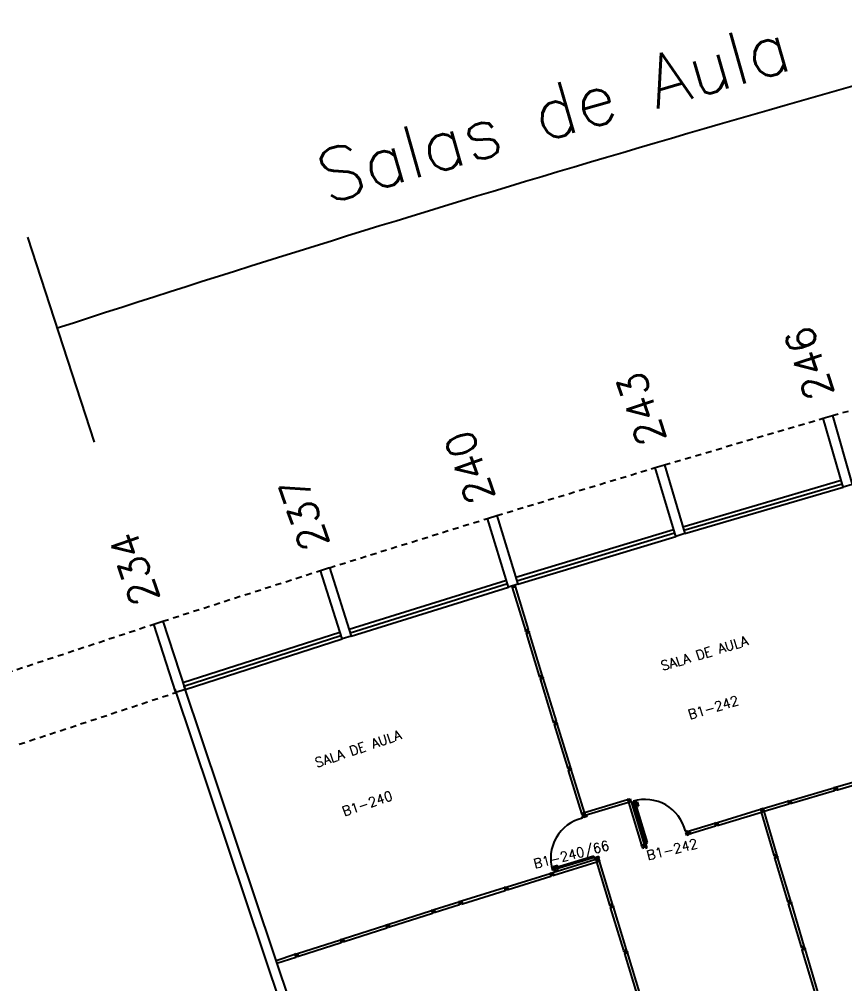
# Model space of a CAD drawing. Header units: millimetres. Extents: x 2757 to 3055, y 1102 to 1216.
# Drawn here: x 2774.92 to 2792.18, y 1178.15 to 1198.3 of the extents above; entities that cross this region are included whole.
import ezdxf

# ---------------------------------------------------------------- set-up
doc = ezdxf.new("R2010")
doc.units = ezdxf.units.MM
doc.linetypes.add('HIDDEN2', pattern=[0.1875, 0.125, -0.0625])
for name, color, linetype in [('ALV', 2, 'Continuous'), ('DIV', 2, 'Continuous'), ('ESQ', 1, 'Continuous'), ('ESTR', 3, 'Continuous'), ('NOPILAR1', 2, 'Continuous'), ('PROJ', 1, 'HIDDEN2'), ('TEXTO', 2, 'Continuous'), ('TEXTO-ENDEREÇO', 2, 'Continuous'), ('USO1', 2, 'Continuous')]:
    doc.layers.add(name, color=color, linetype=linetype)
doc.styles.add('1', font='romans.shx')
doc.styles.add('NOPILAR', font='simplex.shx', dxfattribs={"height": 0.6})
doc.styles.add('UNB-100', font='simplex.shx', dxfattribs={"height": 0.2})
doc.styles.add('UNB-100-1', font='simplex.shx', dxfattribs={"height": 0.2})

# ---------------------------------------------------------------- blocks, each defined once
blk = doc.blocks.new('PILAR-SLC')
blk.add_lwpolyline([(0.2, 0), (0.2, -1.5), (0, -1.5), (0, 0)], close=True)
blk = doc.blocks.new('DIVMT-SLC')
for p, q in [((-0.03, 0.03), (-0.03, 0.006)), ((-0.008, 0.03), (-0.03, 0.03)), ((-0.0185, 0.006), (-0.03, 0.006)), ((-0.0185, -0.006), (-0.0185, 0.006)), ((-0.008, 0.03), (-0.008, 0.02)), ((-0.008, 0.02), (0.008, 0.02)), ((-0.0051, 0), (0.0051, 0)), ((0.0051, 0), (-0.0051, 0)), ((-0.0051, 0), (0.0051, 0)), ((0, -0.0051), (0, 0.0051)), ((0, 0.0051), (0, -0.0051)), ((0.008, 0.03), (0.008, 0.02)), ((0.008, 0.03), (0.03, 0.03)), ((0.0205, 0.006), (0.03, 0.006)), ((0.0205, -0.006), (0.0205, 0.006)), ((0.0205, 0.006), (0.0205, -0.006)), ((0.0205, 0.006), (0.03, 0.006)), ((0.97, 0.03), (0.03, 0.03)), ((0.03, 0.006), (0.03, 0.03)), ((0.03, -0.03), (0.03, 0.03)), ((0.03, -0.005), (0.03, 0.005)), ((0.97, -0.03), (0.97, 0.03)), ((0.97, 0.03), (0.97, 0.009)), ((0.97, 0.009), (0.97, 0.027)), ((0.9795, 0.006), (0.97, 0.006)), ((0.97, -0.005), (0.97, 0.005)), ((0.9795, 0.006), (0.9795, -0.006)), ((1.0051, 0), (0.9949, 0)), ((1, 0.0051), (1, -0.0051)), ((-0.0185, -0.006), (-0.03, -0.006)), ((-0.03, -0.03), (-0.03, -0.006)), ((-0.008, -0.03), (-0.03, -0.03)), ((-0.008, -0.03), (-0.008, -0.02)), ((-0.008, -0.02), (0.008, -0.02)), ((0.008, -0.03), (0.008, -0.02)), ((0.008, -0.03), (0.03, -0.03)), ((0.0205, -0.006), (0.03, -0.006)), ((0.0205, -0.006), (0.03, -0.006)), ((0.03, -0.006), (0.03, -0.03)), ((0.97, -0.03), (0.03, -0.03)), ((0.9795, -0.006), (0.97, -0.006)), ((0.97, -0.009), (0.97, -0.027))]:
    blk.add_line(p, q)
blk = doc.blocks.new('DIV-SLC')
for p, q in [((-0.0051, 0), (0.0051, 0)), ((0, -0.0051), (0, 0.0051)), ((0.0205, 0.006), (0.03, 0.006)), ((0.0205, -0.006), (0.0205, 0.006)), ((0.03, 0.03), (0.97, 0.03)), ((0.03, 0.03), (0.03, -0.03)), ((0.03, 0.009), (0.03, 0.027)), ((0.03, 0.005), (0.03, -0.005)), ((0.97, 0.03), (0.97, -0.03)), ((0.9795, 0.006), (0.97, 0.006)), ((0.97, 0.005), (0.97, -0.005)), ((0.9795, -0.006), (0.9795, 0.006)), ((1.0051, 0), (0.9949, 0)), ((0.9949, 0), (1.0051, 0)), ((1, -0.0051), (1, 0.0051)), ((0.0205, -0.006), (0.03, -0.006)), ((0.03, -0.03), (0.03, -0.009)), ((0.03, -0.009), (0.03, -0.027)), ((0.03, -0.03), (0.97, -0.03)), ((0.9795, -0.006), (0.97, -0.006))]:
    blk.add_line(p, q)
blk = doc.blocks.new('MTINI-SLC')
for p, q in [((-0.03, 0.008), (-0.03, 0.03)), ((0.03, 0.03), (-0.03, 0.03)), ((-0.03, 0.008), (-0.02, 0.008)), ((-0.009, 0.03), (-0.027, 0.03)), ((-0.02, 0.008), (-0.02, 0)), ((-0.001, 0), (-0.02, 0)), ((-0.006, 0.02), (-0.006, 0.03)), ((-0.006, 0.023), (-0.006, 0.027)), ((-0.006, 0.02), (0.006, 0.02)), ((0.005, 0.03), (-0.005, 0.03)), ((0.005, 0), (-0.005, 0)), ((0.004, 0.02), (-0.004, 0.02)), ((0.02, 0), (-0.001, 0)), ((0, -0.005), (0, 0.005)), ((0.006, 0.02), (0.006, 0.03)), ((0.006, 0.023), (0.006, 0.027)), ((0.009, 0.03), (0.027, 0.03)), ((0.03, 0.008), (0.02, 0.008)), ((0.02, 0), (0.02, 0.008)), ((0.03, 0.008), (0.03, 0.03))]:
    blk.add_line(p, q)
blk = doc.blocks.new('PDV2E-SLC')
at = {"layer": 'DIV', "color": 1}
for p, q in [((0.023, 0.925), (0.063, 0.925)), ((0.023, 0.925), (0.023, 0.835)), ((0.033, 0.835), (0.023, 0.835)), ((0.033, 0.915), (0.063, 0.915)), ((0.033, 0.915), (0.033, 0.835)), ((0.138, 0.925), (0.097, 0.925)), ((0.128, 0.915), (0.097, 0.915)), ((0.128, 0.915), (0.128, 0.835)), ((0.128, 0.835), (0.137, 0.835)), ((0.138, 0.925), (0.138, 0.835))]:
    blk.add_line(p, q, dxfattribs=at)
at = {"layer": 'DIV'}
for p, q in [((0.065, 0.05), (0.065, 0.965)), ((0.095, 0.965), (0.065, 0.965)), ((0.095, 0.05), (0.095, 0.965)), ((0.049, 0.05), (0.029, 0.05)), ((0.029, 0.05), (0.029, 0.035)), ((0.029, 0.035), (0.029, -0.035)), ((0.049, 0.02), (0.049, 0.05)), ((0.049, 0.02), (0.059, 0.02)), ((0.059, -0.05), (0.059, 0.02)), ((0.065, 0.05), (0.095, 0.05)), ((0.928, -0.05), (0.928, 0.02)), ((0.938, 0.02), (0.928, 0.02)), ((0.938, 0.05), (0.958, 0.05)), ((0.938, 0.02), (0.938, 0.05)), ((0.958, 0.05), (0.958, 0.035)), ((0.958, 0.035), (0.958, -0.035)), ((0.029, -0.035), (0.029, -0.05)), ((0.029, -0.05), (0.059, -0.05)), ((0.958, -0.05), (0.928, -0.05)), ((0.958, -0.035), (0.958, -0.05))]:
    blk.add_line(p, q, dxfattribs=at)
at = {"layer": 'DIV', "color": 1}
blk.add_arc((0.062, 0.1), 0.865, 356.6786, 90, dxfattribs=at)
blk = doc.blocks.new('MTT-SLC')
for p, q in [((-0.008, 0.03), (-0.03, 0.03)), ((-0.03, 0.03), (-0.03, 0.006)), ((-0.0185, 0.006), (-0.03, 0.006)), ((-0.0185, -0.006), (-0.0185, 0.006)), ((-0.008, 0.03), (-0.008, 0.02)), ((-0.008, 0.02), (0.008, 0.02)), ((-0.0051, 0), (0.0051, 0)), ((0, -0.0051), (0, 0.0051)), ((0.008, 0.03), (0.03, 0.03)), ((0.008, 0.03), (0.008, 0.02)), ((0.0205, -0.006), (0.0205, 0.006)), ((0.0205, 0.006), (0.03, 0.006)), ((0.03, 0.006), (0.03, 0.03)), ((-0.03, -0.03), (-0.03, -0.006)), ((-0.0185, -0.006), (-0.03, -0.006)), ((-0.008, -0.03), (-0.03, -0.03)), ((-0.008, -0.02), (0.008, -0.02)), ((-0.008, -0.03), (-0.008, -0.02)), ((0.008, -0.03), (0.008, -0.02)), ((0.008, -0.03), (0.03, -0.03)), ((0.0205, -0.006), (0.03, -0.006)), ((0.03, -0.006), (0.03, -0.03))]:
    blk.add_line(p, q)

msp = doc.modelspace()

# ---------------------------------------------------------------- linework, layer by layer
at = {"layer": 'ALV'}
for p, q in [((2778.174, 1184.308), (2781.422, 1174.638)), ((2778.364, 1184.371), (2781.612, 1174.702))]:
    msp.add_line(p, q, dxfattribs=at)
at = {"layer": 'DIV'}
for p, q in [((2787.659, 1182.005), (2787.638, 1181.999)), ((2787.645, 1181.976), (2787.638, 1181.999)), ((2787.638, 1181.999), (2787.656, 1181.941)), ((2787.654, 1181.978), (2787.645, 1181.976)), ((2787.654, 1181.978), (2787.645, 1181.976)), ((2787.645, 1181.975), (2787.648, 1181.965)), ((2787.658, 1181.967), (2787.649, 1181.964)), ((2787.658, 1181.967), (2787.649, 1181.964)), ((2787.649, 1181.964), (2787.656, 1181.941)), ((2787.654, 1181.978), (2787.658, 1181.967)), ((2787.658, 1181.967), (2787.654, 1181.978)), ((2787.677, 1181.947), (2787.656, 1181.941)), ((2787.659, 1182.005), (2787.662, 1181.995)), ((2787.678, 1182), (2787.662, 1181.995)), ((2787.68, 1181.98), (2787.671, 1181.977)), ((2787.671, 1181.977), (2787.68, 1181.98)), ((2787.68, 1181.98), (2787.671, 1181.977)), ((2787.674, 1181.983), (2787.677, 1181.974)), ((2787.677, 1181.974), (2787.674, 1181.983)), ((2787.689, 1181.962), (2787.674, 1181.957)), ((2787.677, 1181.947), (2787.674, 1181.957)), ((2787.675, 1182.01), (2787.696, 1182.016)), ((2787.675, 1182.01), (2787.678, 1182)), ((2787.692, 1181.952), (2787.689, 1181.962)), ((2787.692, 1181.99), (2787.703, 1181.993)), ((2787.692, 1181.99), (2787.695, 1181.978)), ((2787.692, 1181.952), (2787.713, 1181.958)), ((2787.695, 1181.978), (2787.706, 1181.981)), ((2787.696, 1182.016), (2787.703, 1181.993)), ((2787.713, 1181.958), (2787.706, 1181.981)), ((2790.476, 1181.813), (2790.991, 1181.965)), ((2790.493, 1181.755), (2791.008, 1181.907)), ((2791.012, 1181.971), (2790.991, 1181.965)), ((2790.991, 1181.965), (2791.008, 1181.907)), ((2790.998, 1181.942), (2790.991, 1181.965)), ((2791.007, 1181.944), (2790.998, 1181.942)), ((2791.007, 1181.944), (2790.998, 1181.942)), ((2790.998, 1181.941), (2791.001, 1181.931)), ((2791.01, 1181.933), (2791.001, 1181.93)), ((2791.01, 1181.933), (2791.001, 1181.93)), ((2791.001, 1181.93), (2791.008, 1181.907)), ((2791.01, 1181.933), (2791.007, 1181.944)), ((2791.007, 1181.944), (2791.01, 1181.933)), ((2791.029, 1181.913), (2791.008, 1181.907)), ((2791.012, 1181.971), (2791.015, 1181.961)), ((2791.03, 1181.966), (2791.015, 1181.961)), ((2791.033, 1181.946), (2791.024, 1181.943)), ((2791.024, 1181.943), (2791.033, 1181.946)), ((2791.033, 1181.946), (2791.024, 1181.943)), ((2791.042, 1181.927), (2791.026, 1181.923)), ((2791.029, 1181.913), (2791.026, 1181.923)), ((2791.03, 1181.939), (2791.027, 1181.949)), ((2791.027, 1181.949), (2791.03, 1181.939)), ((2791.028, 1181.975), (2791.049, 1181.982)), ((2791.028, 1181.975), (2791.03, 1181.966)), ((2791.045, 1181.918), (2791.042, 1181.927)), ((2791.044, 1181.955), (2791.056, 1181.959)), ((2791.044, 1181.955), (2791.048, 1181.944)), ((2791.045, 1181.918), (2791.066, 1181.924)), ((2791.048, 1181.944), (2791.059, 1181.947)), ((2791.049, 1181.982), (2791.056, 1181.959)), ((2791.066, 1181.924), (2791.059, 1181.947)), ((2790.451, 1181.774), (2790.461, 1181.777)), ((2790.457, 1181.771), (2790.454, 1181.78)), ((2790.474, 1181.787), (2790.483, 1181.79)), ((2790.477, 1181.775), (2790.474, 1181.787)), ((2790.476, 1181.813), (2790.493, 1181.755)), ((2790.482, 1181.793), (2790.477, 1181.81)), ((2790.477, 1181.775), (2790.486, 1181.778)), ((2790.483, 1181.789), (2790.486, 1181.779)), ((2790.487, 1181.775), (2790.492, 1181.758)), ((2790.493, 1181.755), (2790.487, 1181.775)), ((2788.885, 1181.33), (2789.461, 1181.505)), ((2788.903, 1181.273), (2789.479, 1181.448)), ((2789.482, 1181.511), (2789.461, 1181.505)), ((2789.483, 1181.511), (2789.461, 1181.505)), ((2789.461, 1181.505), (2789.479, 1181.448)), ((2789.468, 1181.482), (2789.461, 1181.505)), ((2789.461, 1181.505), (2789.479, 1181.448)), ((2789.468, 1181.482), (2789.461, 1181.505)), ((2789.477, 1181.485), (2789.468, 1181.482)), ((2789.477, 1181.485), (2789.468, 1181.482)), ((2789.477, 1181.485), (2789.468, 1181.482)), ((2789.477, 1181.485), (2789.468, 1181.482)), ((2789.469, 1181.481), (2789.472, 1181.472)), ((2789.469, 1181.481), (2789.472, 1181.472)), ((2789.481, 1181.473), (2789.472, 1181.471)), ((2789.481, 1181.473), (2789.472, 1181.471)), ((2789.481, 1181.473), (2789.472, 1181.471)), ((2789.481, 1181.473), (2789.472, 1181.471)), ((2789.472, 1181.471), (2789.479, 1181.448)), ((2789.472, 1181.471), (2789.479, 1181.448)), ((2789.481, 1181.473), (2789.477, 1181.485)), ((2789.477, 1181.485), (2789.481, 1181.473)), ((2789.481, 1181.473), (2789.477, 1181.485)), ((2789.477, 1181.485), (2789.481, 1181.473)), ((2789.5, 1181.454), (2789.479, 1181.448)), ((2789.5, 1181.454), (2789.479, 1181.448)), ((2789.482, 1181.511), (2789.485, 1181.502)), ((2789.483, 1181.511), (2789.485, 1181.502)), ((2789.501, 1181.507), (2789.485, 1181.502)), ((2789.501, 1181.507), (2789.485, 1181.502)), ((2789.504, 1181.487), (2789.494, 1181.484)), ((2789.494, 1181.484), (2789.504, 1181.487)), ((2789.504, 1181.487), (2789.494, 1181.484)), ((2789.504, 1181.487), (2789.494, 1181.484)), ((2789.494, 1181.484), (2789.504, 1181.487)), ((2789.504, 1181.487), (2789.494, 1181.484)), ((2789.5, 1181.48), (2789.497, 1181.49)), ((2789.497, 1181.49), (2789.5, 1181.48)), ((2789.5, 1181.48), (2789.497, 1181.49)), ((2789.497, 1181.49), (2789.5, 1181.48)), ((2789.512, 1181.468), (2789.497, 1181.464)), ((2789.512, 1181.468), (2789.497, 1181.464)), ((2789.5, 1181.454), (2789.497, 1181.464)), ((2789.5, 1181.454), (2789.497, 1181.464)), ((2789.498, 1181.516), (2789.519, 1181.522)), ((2789.498, 1181.516), (2789.519, 1181.522)), ((2789.498, 1181.516), (2789.501, 1181.507)), ((2789.498, 1181.516), (2789.501, 1181.507)), ((2789.515, 1181.459), (2789.512, 1181.468)), ((2789.515, 1181.459), (2789.512, 1181.468)), ((2789.515, 1181.496), (2789.526, 1181.5)), ((2789.515, 1181.496), (2789.526, 1181.499)), ((2789.515, 1181.496), (2789.518, 1181.485)), ((2789.515, 1181.496), (2789.518, 1181.485)), ((2789.515, 1181.459), (2789.536, 1181.465)), ((2789.515, 1181.459), (2789.536, 1181.465)), ((2789.518, 1181.485), (2789.529, 1181.488)), ((2789.518, 1181.485), (2789.529, 1181.488)), ((2789.519, 1181.522), (2789.526, 1181.5)), ((2789.519, 1181.522), (2789.526, 1181.499)), ((2789.536, 1181.465), (2789.529, 1181.488)), ((2789.536, 1181.465), (2789.529, 1181.488)), ((2788.906, 1181.337), (2788.885, 1181.33)), ((2788.892, 1181.307), (2788.885, 1181.33)), ((2788.885, 1181.33), (2788.902, 1181.273)), ((2788.901, 1181.31), (2788.892, 1181.307)), ((2788.901, 1181.31), (2788.892, 1181.307)), ((2788.892, 1181.306), (2788.895, 1181.297)), ((2788.905, 1181.299), (2788.896, 1181.296)), ((2788.905, 1181.299), (2788.896, 1181.296)), ((2788.896, 1181.296), (2788.903, 1181.273)), ((2788.901, 1181.31), (2788.905, 1181.299)), ((2788.905, 1181.299), (2788.901, 1181.31)), ((2788.924, 1181.279), (2788.902, 1181.273)), ((2788.906, 1181.337), (2788.909, 1181.327)), ((2788.924, 1181.332), (2788.909, 1181.327)), ((2788.927, 1181.312), (2788.918, 1181.309)), ((2788.918, 1181.309), (2788.927, 1181.312)), ((2788.927, 1181.312), (2788.918, 1181.309)), ((2788.921, 1181.315), (2788.924, 1181.305)), ((2788.924, 1181.305), (2788.921, 1181.315)), ((2788.936, 1181.293), (2788.921, 1181.289)), ((2788.924, 1181.279), (2788.921, 1181.289)), ((2788.922, 1181.341), (2788.943, 1181.348)), ((2788.922, 1181.341), (2788.924, 1181.332)), ((2788.939, 1181.284), (2788.936, 1181.293)), ((2788.939, 1181.321), (2788.95, 1181.325)), ((2788.939, 1181.321), (2788.942, 1181.31)), ((2788.939, 1181.284), (2788.96, 1181.29)), ((2788.942, 1181.31), (2788.953, 1181.313)), ((2788.943, 1181.348), (2788.95, 1181.325)), ((2788.96, 1181.29), (2788.953, 1181.313)), ((2783.598, 1179.701), (2784.111, 1179.862)), ((2784.132, 1179.868), (2784.111, 1179.862)), ((2784.111, 1179.862), (2784.129, 1179.804)), ((2784.118, 1179.839), (2784.111, 1179.862)), ((2784.127, 1179.842), (2784.118, 1179.839)), ((2784.127, 1179.842), (2784.118, 1179.839)), ((2784.118, 1179.838), (2784.121, 1179.828)), ((2784.131, 1179.83), (2784.122, 1179.827)), ((2784.131, 1179.83), (2784.122, 1179.827)), ((2784.122, 1179.827), (2784.129, 1179.804)), ((2784.131, 1179.83), (2784.127, 1179.842)), ((2784.127, 1179.842), (2784.131, 1179.83)), ((2784.132, 1179.868), (2784.135, 1179.859)), ((2784.15, 1179.863), (2784.135, 1179.859)), ((2784.153, 1179.843), (2784.144, 1179.84)), ((2784.144, 1179.84), (2784.153, 1179.843)), ((2784.153, 1179.843), (2784.144, 1179.84)), ((2784.147, 1179.873), (2784.168, 1179.88)), ((2784.147, 1179.873), (2784.15, 1179.863)), ((2784.15, 1179.837), (2784.147, 1179.847)), ((2784.147, 1179.847), (2784.15, 1179.837)), ((2784.162, 1179.825), (2784.147, 1179.82)), ((2784.165, 1179.816), (2784.162, 1179.825)), ((2784.164, 1179.853), (2784.175, 1179.857)), ((2784.164, 1179.853), (2784.168, 1179.842)), ((2784.168, 1179.88), (2784.175, 1179.857)), ((2784.168, 1179.842), (2784.179, 1179.845)), ((2784.186, 1179.822), (2784.179, 1179.845)), ((2783.574, 1179.662), (2783.584, 1179.665)), ((2783.58, 1179.658), (2783.577, 1179.668)), ((2783.597, 1179.675), (2783.606, 1179.678)), ((2783.6, 1179.664), (2783.597, 1179.675)), ((2783.598, 1179.701), (2783.616, 1179.644)), ((2783.605, 1179.681), (2783.599, 1179.698)), ((2783.6, 1179.664), (2783.609, 1179.667)), ((2783.606, 1179.677), (2783.609, 1179.668)), ((2783.61, 1179.664), (2783.616, 1179.647)), ((2783.616, 1179.644), (2783.61, 1179.664)), ((2783.616, 1179.644), (2784.129, 1179.804)), ((2784.15, 1179.811), (2784.129, 1179.804)), ((2784.15, 1179.811), (2784.147, 1179.82)), ((2784.165, 1179.816), (2784.186, 1179.822)), ((2780.29, 1178.639), (2780.684, 1178.766)), ((2780.309, 1178.582), (2780.703, 1178.709)), ((2780.705, 1178.773), (2780.684, 1178.766)), ((2780.684, 1178.766), (2780.703, 1178.709)), ((2780.692, 1178.743), (2780.684, 1178.766)), ((2780.701, 1178.746), (2780.692, 1178.743)), ((2780.701, 1178.746), (2780.692, 1178.743)), ((2780.692, 1178.742), (2780.695, 1178.733)), ((2780.705, 1178.735), (2780.696, 1178.732)), ((2780.705, 1178.735), (2780.696, 1178.732)), ((2780.696, 1178.732), (2780.703, 1178.709)), ((2780.705, 1178.735), (2780.701, 1178.746)), ((2780.701, 1178.746), (2780.705, 1178.735)), ((2780.724, 1178.716), (2780.703, 1178.709)), ((2780.705, 1178.773), (2780.708, 1178.763)), ((2780.724, 1178.768), (2780.708, 1178.763)), ((2780.727, 1178.748), (2780.717, 1178.745)), ((2780.717, 1178.745), (2780.727, 1178.748)), ((2780.727, 1178.748), (2780.717, 1178.745)), ((2780.721, 1178.778), (2780.742, 1178.785)), ((2780.721, 1178.778), (2780.724, 1178.768)), ((2780.724, 1178.742), (2780.721, 1178.752)), ((2780.721, 1178.752), (2780.724, 1178.742)), ((2780.736, 1178.73), (2780.721, 1178.725)), ((2780.724, 1178.716), (2780.721, 1178.725)), ((2780.739, 1178.721), (2780.736, 1178.73)), ((2780.738, 1178.758), (2780.749, 1178.762)), ((2780.738, 1178.758), (2780.742, 1178.747)), ((2780.739, 1178.721), (2780.76, 1178.728)), ((2780.742, 1178.785), (2780.749, 1178.762)), ((2780.742, 1178.747), (2780.753, 1178.75)), ((2780.76, 1178.728), (2780.753, 1178.75))]:
    msp.add_line(p, q, dxfattribs=at)
at = {"layer": 'ESQ'}
for p, q in [((2788.794, 1187.698), (2792.103, 1188.668)), ((2788.815, 1187.626), (2792.124, 1188.596)), ((2788.836, 1187.554), (2792.145, 1188.524)), ((2785.301, 1186.642), (2788.601, 1187.64)), ((2785.323, 1186.57), (2788.623, 1187.568)), ((2785.344, 1186.498), (2788.645, 1187.496)), ((2781.817, 1185.556), (2785.108, 1186.583)), ((2781.839, 1185.485), (2785.131, 1186.511)), ((2781.861, 1185.413), (2785.153, 1186.439)), ((2778.342, 1184.441), (2781.625, 1185.496)), ((2778.365, 1184.37), (2781.648, 1185.424)), ((2778.388, 1184.298), (2781.671, 1185.353))]:
    msp.add_line(p, q, dxfattribs=at)
at = {"layer": 'PROJ'}
for p, q in [((2791.921, 1190.02), (2795.251, 1190.966)), ((2788.408, 1188.991), (2791.729, 1189.965)), ((2784.904, 1187.932), (2788.217, 1188.934)), ((2781.409, 1186.843), (2784.713, 1187.873)), ((2777.923, 1185.725), (2781.218, 1186.783)), ((2774.447, 1184.576), (2777.733, 1185.663)), ((2774.924, 1183.154), (2778.197, 1184.236))]:
    msp.add_line(p, q, dxfattribs=at)
at = {"layer": 'USO1', "color": 2}
msp.add_line((2776.493, 1189.466), (2775.099, 1193.745), dxfattribs=at)
msp.add_arc((2911.868, 774.031), 439.436, 105.09767, 108.04878, dxfattribs=at)

# ---------------------------------------------------------------- block references
at = {"layer": 'DIV'}
for name, p, rotation in [('DIV-SLC', (2785.249, 1186.469), 287.1305078450202), ('MTINI-SLC', (2785.249, 1186.469), 196.5961470582504), ('DIVMT-SLC', (2785.543, 1185.513), 287.0647251417456), ('DIVMT-SLC', (2785.836, 1184.557), 287.1353564707239), ('DIVMT-SLC', (2786.13, 1183.601), 287.1487554920759), ('DIVMT-SLC', (2786.425, 1182.646), 287.0688622331303), ('DIVMT-SLC', (2792.948, 1182.505), 196.2593388605778), ('DIVMT-SLC', (2791.988, 1182.225), 196.2893841671149), ('PDV2E-SLC', (2787.977, 1181.023), 16.89453096962027), ('DIV-SLC', (2786.718, 1181.69), 16.78907785076354), ('PDV2E-SLC', (2787.011, 1180.739), 106.8945309696011), ('MTT-SLC', (2786.719, 1181.69), 287.0521712783804), ('DIVMT-SLC', (2790.456, 1181.775), 196.8795675717867), ('DIVMT-SLC', (2790.456, 1181.775), 286.5480744171708), ('DIVMT-SLC', (2790.739, 1180.817), 286.6563093652509), ('DIVMT-SLC', (2787.013, 1180.734), 197.3673675717867), ('DIVMT-SLC', (2787.013, 1180.734), 287.0358744171708), ('DIVMT-SLC', (2786.058, 1180.436), 197.2349388605778), ('DIVMT-SLC', (2785.103, 1180.139), 197.2649841671149), ('DIVMT-SLC', (2791.026, 1179.858), 286.5998233025546), ('DIVMT-SLC', (2783.579, 1179.663), 197.8551675717868), ('DIVMT-SLC', (2787.305, 1179.778), 287.1441093652509), ('DIVMT-SLC', (2782.627, 1179.357), 197.7227388605778), ('DIVMT-SLC', (2781.675, 1179.052), 197.7527841671149), ('DIVMT-SLC', (2787.599, 1178.822), 287.0876233025546), ('DIVMT-SLC', (2791.311, 1178.9), 286.6635824361736)]:
    msp.add_blockref(name, p, dxfattribs=dict(at, rotation=rotation))
at = {"layer": 'DIV', "xscale": -1, "rotation": 287.06886223315}
msp.add_blockref('DIVMT-SLC', (2787.969, 1181.023), dxfattribs=at)
at = {"layer": 'ESTR'}
for p, rotation in [((2791.729, 1189.965), 16.09756097560975), ((2788.217, 1188.934), 16.58536585365854), ((2784.713, 1187.873), 17.07317073170732), ((2781.218, 1186.783), 17.5609756097561), ((2777.733, 1185.663), 18.04878048780487)]:
    msp.add_blockref('PILAR-SLC', p, dxfattribs=dict(at, rotation=rotation))

# ---------------------------------------------------------------- texts
at = {"layer": 'NOPILAR1', "style": 'NOPILAR'}
for s, rotation, p in [('246', 108.2563, (2791.96, 1190.476)), ('246', 108.2563, (2791.959, 1190.476)), ('243', 108.2563, (2788.45, 1189.521)), ('243', 108.2563, (2788.45, 1189.521)), ('240', 109.1434, (2784.875, 1188.306)), ('240', 109.1434, (2784.875, 1188.306)), ('237', 109.1434, (2781.41, 1187.332)), ('237', 109.1434, (2781.41, 1187.332)), ('234', 109.1434, (2777.865, 1186.187)), ('234', 109.1434, (2777.865, 1186.187))]:
    msp.add_text(s, height=0.6, rotation=rotation, dxfattribs=at).set_placement(p)
at = {"layer": 'TEXTO', "style": 'UNB-100'}
for s, rotation, p in [('SALA DE AULA', 16.8167, (2788.37, 1184.687)), ('B1-242', 16.8167, (2788.94, 1183.67)), ('SALA DE AULA', 18.7804, (2781.144, 1182.663)), ('B1-240', 18.7804, (2781.715, 1181.647))]:
    msp.add_text(s, height=0.2, rotation=rotation, dxfattribs=at).set_placement(p)
at = {"layer": 'TEXTO-ENDEREÇO', "style": 'UNB-100-1'}
for s, rotation, p in [('B1-240/66', 14.2127, (2785.701, 1180.554)), ('B1-242', 14.0866, (2788.066, 1180.728))]:
    msp.add_text(s, height=0.2, rotation=rotation, dxfattribs=at).set_placement(p)
at = {"layer": 'USO1', "color": 2, "insert": (2786.091, 1196.377), "char_height": 1.1, "attachment_point": 5, "rotation": 16.0976, "style": '1'}
msp.add_mtext('\\A1;Salas de Aula', dxfattribs=at)

doc.saveas('drawing.dxf')
